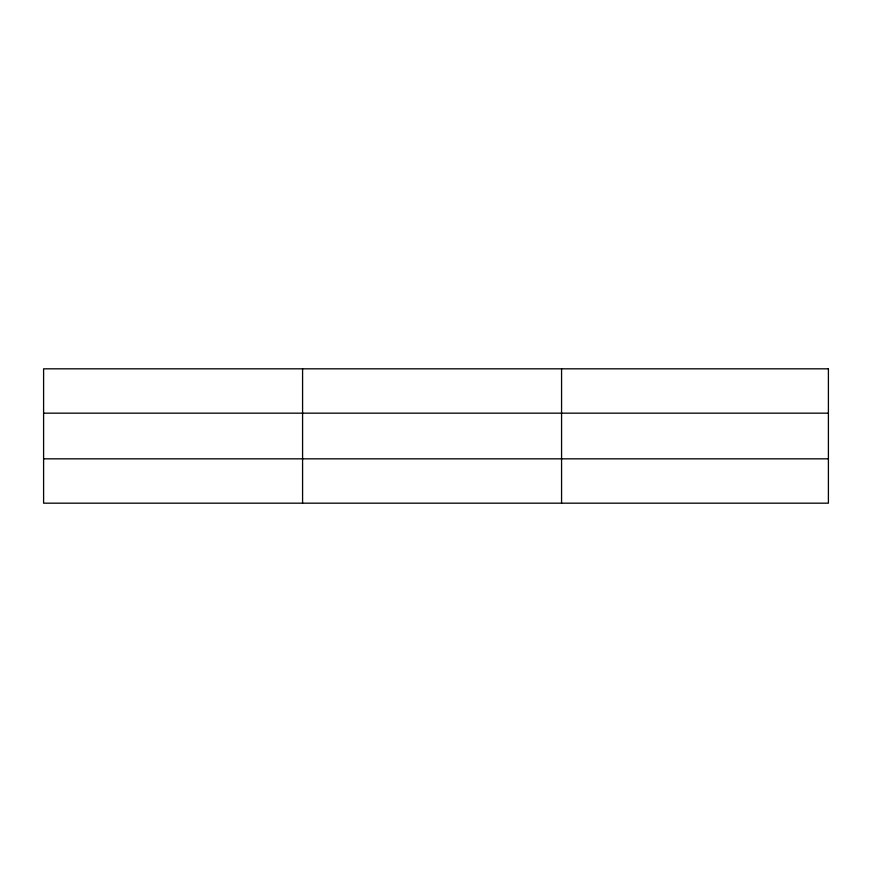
<?xml version="1.0" encoding="UTF-8"?>
<svg xmlns="http://www.w3.org/2000/svg" width="872" height="872" viewBox="0 0 872 872"><rect width="100%" height="100%" fill="white"/><g stroke="black" fill="none" stroke-linecap="round" stroke-linejoin="round"><path stroke-width="1.31" d="M302.584 503.177L302.584 368.823M561.568 503.177L561.568 368.823M43.6 413.165L828.4 413.165M43.6 458.836L828.4 458.836M828.4 368.823L828.4 503.177L43.6 503.177L43.6 368.823L828.4 368.823"/></g></svg>
